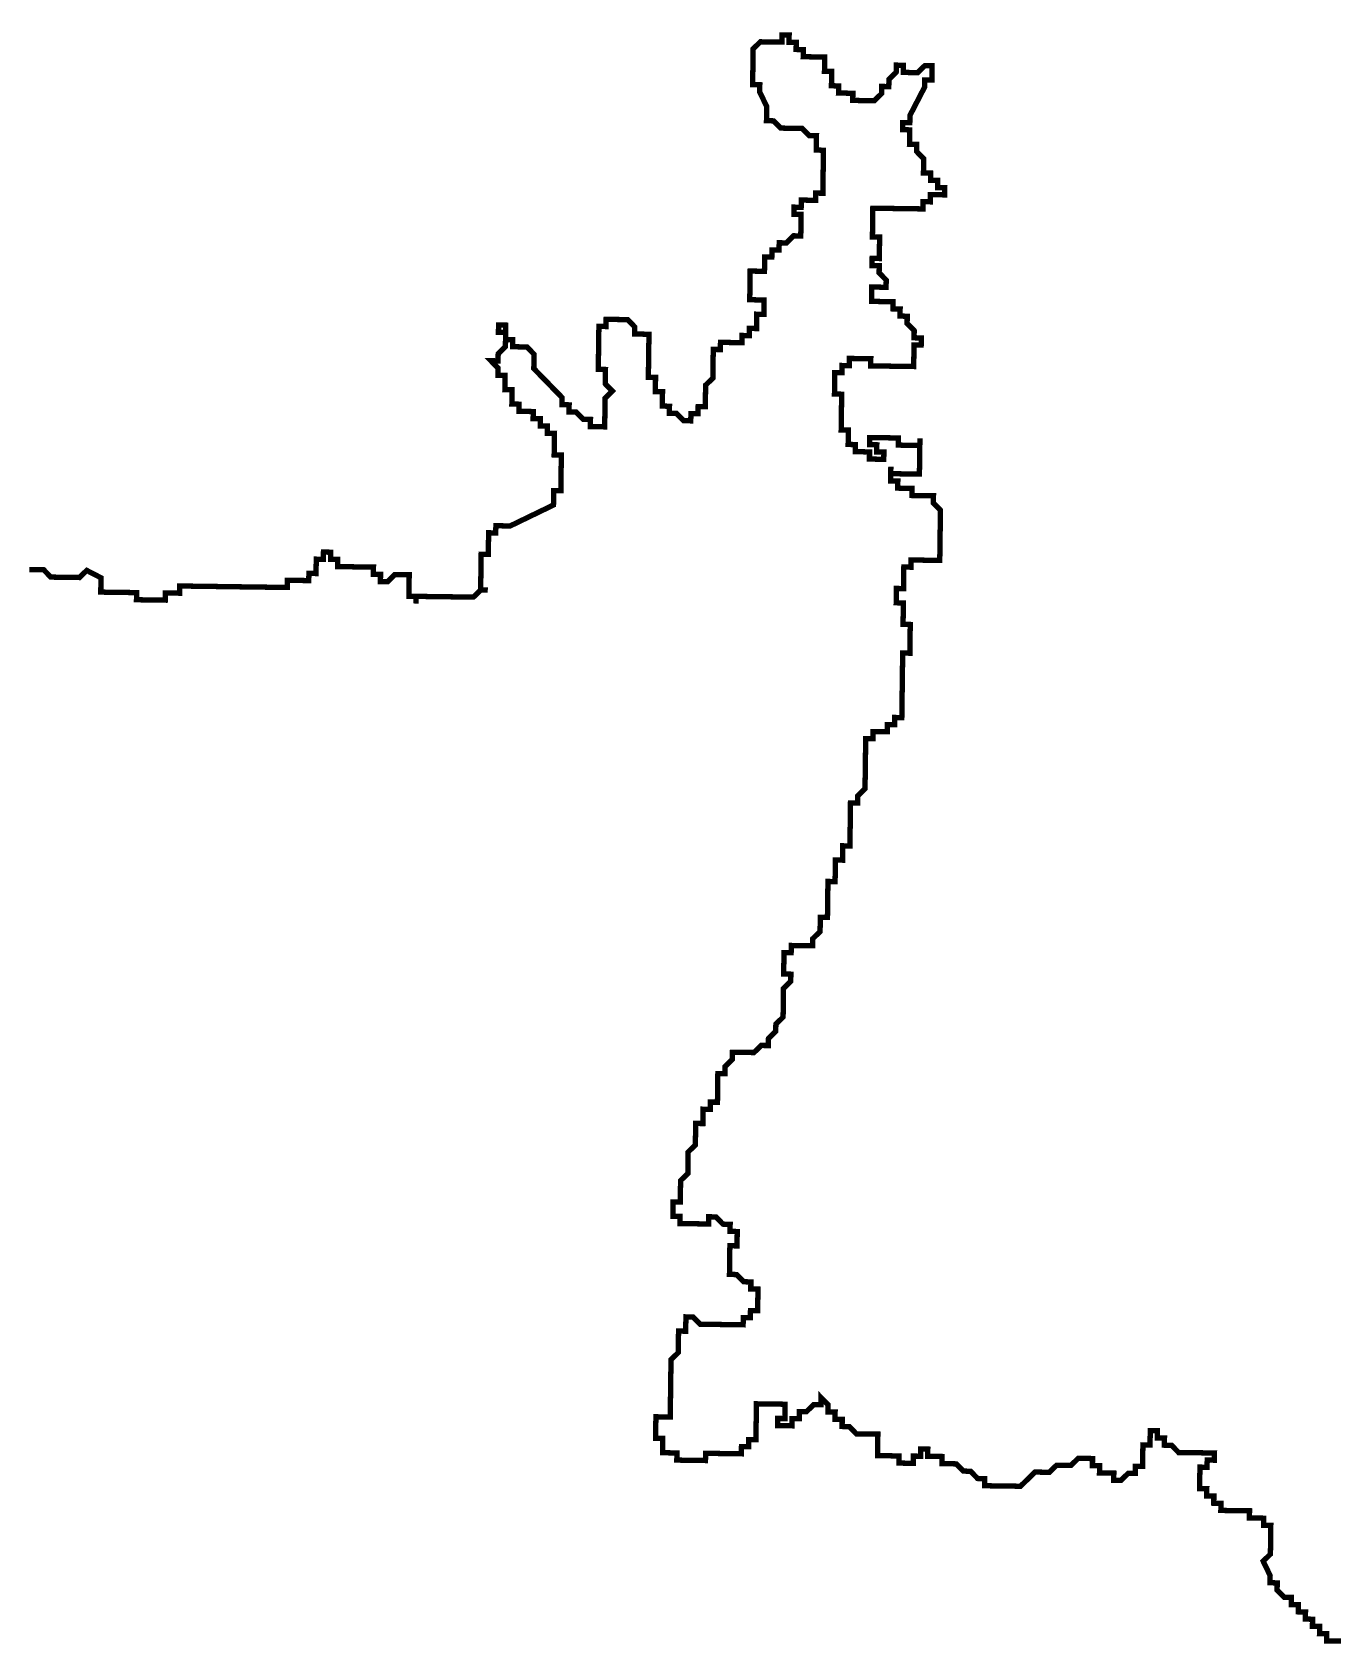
# Model space of a CAD drawing. Header units: metres. Extents: x 257673 to 289848, y 2129691 to 2228029.
# Drawn here: x 265452 to 266177, y 2163719 to 2164616 of the extents above; entities that cross this region are included whole.
import ezdxf

# ---------------------------------------------------------------- set-up
doc = ezdxf.new("R2010")
doc.units = ezdxf.units.M
doc.header["$MEASUREMENT"] = 0
doc.layers.add('HAZARDS LINE', color=1, linetype='Continuous')

msp = doc.modelspace()

# ---------------------------------------------------------------- linework, layer by layer
at = {"layer": 'HAZARDS LINE', "lineweight": 18}
msp.add_lwpolyline([(265450.12, 2164316.7, 2.98, 2.98, 0), (265454.1, 2164316.65, 2.98, 2.98, 0), (265458.09, 2164316.6, 2.98, 2.98, 0), (265462.02, 2164312.55, 2.98, 2.98, 0), (265466.01, 2164312.5, 2.98, 2.98, 0), (265469.99, 2164312.45, 2.98, 2.98, 0), (265473.98, 2164312.39, 2.98, 2.98, 0), (265477.97, 2164312.34, 2.98, 2.98, 0), (265482.01, 2164316.27, 2.98, 2.98, 0), (265489.92, 2164312.18, 2.98, 2.98, 0), (265489.87, 2164308.19, 2.98, 2.98, 0), (265489.82, 2164304.21, 2.98, 2.98, 0), (265493.8, 2164304.15, 2.98, 2.98, 0), (265497.79, 2164304.1, 2.98, 2.98, 0), (265501.78, 2164304.05, 2.98, 2.98, 0), (265505.76, 2164303.99, 2.98, 2.98, 0), (265509.75, 2164303.94, 2.98, 2.98, 0), (265509.69, 2164299.95, 2.98, 2.98, 0), (265513.68, 2164299.9, 2.98, 2.98, 0), (265517.67, 2164299.84, 2.98, 2.98, 0), (265521.65, 2164299.79, 2.98, 2.98, 0), (265525.64, 2164299.74, 2.98, 2.98, 0), (265525.69, 2164303.72, 2.98, 2.98, 0), (265529.68, 2164303.67, 2.98, 2.98, 0), (265533.67, 2164303.62, 2.98, 2.98, 0), (265533.72, 2164307.6, 2.98, 2.98, 0), (265537.7, 2164307.55, 2.98, 2.98, 0), (265541.69, 2164307.5, 2.98, 2.98, 0), (265545.68, 2164307.44, 2.98, 2.98, 0), (265549.66, 2164307.39, 2.98, 2.98, 0), (265553.65, 2164307.34, 2.98, 2.98, 0), (265557.64, 2164307.28, 2.98, 2.98, 0), (265561.62, 2164307.23, 2.98, 2.98, 0), (265565.61, 2164307.17, 2.98, 2.98, 0), (265569.59, 2164307.12, 2.98, 2.98, 0), (265573.58, 2164307.07, 2.98, 2.98, 0), (265577.57, 2164307.01, 2.98, 2.98, 0), (265581.55, 2164306.96, 2.98, 2.98, 0), (265585.54, 2164306.91, 2.98, 2.98, 0), (265589.52, 2164306.85, 2.98, 2.98, 0), (265593.51, 2164306.8, 2.98, 2.98, 0), (265593.56, 2164310.79, 2.98, 2.98, 0), (265597.55, 2164310.73, 2.98, 2.98, 0), (265601.54, 2164310.68, 2.98, 2.98, 0), (265605.52, 2164310.63, 2.98, 2.98, 0), (265605.58, 2164314.61, 2.98, 2.98, 0), (265609.56, 2164314.56, 2.98, 2.98, 0), (265609.62, 2164318.55, 2.98, 2.98, 0), (265609.67, 2164322.53, 2.98, 2.98, 0), (265613.66, 2164322.48, 2.98, 2.98, 0), (265613.71, 2164326.46, 2.98, 2.98, 0), (265617.7, 2164326.41, 2.98, 2.98, 0), (265617.64, 2164322.42, 2.98, 2.98, 0), (265621.63, 2164322.37, 2.98, 2.98, 0), (265621.57, 2164318.38, 2.98, 2.98, 0), (265625.56, 2164318.33, 2.98, 2.98, 0), (265629.55, 2164318.28, 2.98, 2.98, 0), (265633.53, 2164318.22, 2.98, 2.98, 0), (265637.52, 2164318.17, 2.98, 2.98, 0), (265641.51, 2164318.12, 2.98, 2.98, 0), (265641.45, 2164314.13, 2.98, 2.98, 0), (265645.44, 2164314.08, 2.98, 2.98, 0), (265645.38, 2164310.09, 2.98, 2.98, 0), (265649.37, 2164310.04, 2.98, 2.98, 0), (265653.41, 2164313.97, 2.98, 2.98, 0), (265657.4, 2164313.91, 2.98, 2.98, 0), (265661.38, 2164313.86, 2.98, 2.98, 0), (265661.33, 2164309.87, 2.98, 2.98, 0), (265661.28, 2164305.89, 2.98, 2.98, 0), (265661.22, 2164301.9, 2.98, 2.98, 0), (265665.21, 2164301.85, 2.98, 2.98, 0), (265665.15, 2164297.86, 2.98, 2.98, 0), (265665.21, 2164301.85, 2.98, 2.98, 0), (265669.19, 2164301.79, 2.98, 2.98, 0), (265673.18, 2164301.74, 2.98, 2.98, 0), (265677.17, 2164301.69, 2.98, 2.98, 0), (265681.15, 2164301.63, 2.98, 2.98, 0), (265685.14, 2164301.58, 2.98, 2.98, 0), (265689.13, 2164301.53, 2.98, 2.98, 0), (265693.11, 2164301.47, 2.98, 2.98, 0), (265697.1, 2164301.42, 2.98, 2.98, 0), (265701.14, 2164305.35, 2.98, 2.98, 0), (265705.12, 2164305.3, 2.98, 2.98, 0), (265701.14, 2164305.35, 2.98, 2.98, 0), (265701.19, 2164309.34, 2.98, 2.98, 0), (265701.24, 2164313.33, 2.98, 2.98, 0), (265701.3, 2164317.31, 2.98, 2.98, 0), (265701.35, 2164321.3, 2.98, 2.98, 0), (265701.41, 2164325.29, 2.98, 2.98, 0), (265705.39, 2164325.23, 2.98, 2.98, 0), (265705.44, 2164329.22, 2.98, 2.98, 0), (265705.5, 2164333.21, 2.98, 2.98, 0), (265705.55, 2164337.19, 2.98, 2.98, 0), (265709.54, 2164337.14, 2.98, 2.98, 0), (265709.59, 2164341.13, 2.98, 2.98, 0), (265713.58, 2164341.07, 2.98, 2.98, 0), (265717.56, 2164341.02, 2.98, 2.98, 0), (265733.62, 2164348.78, 2.98, 2.98, 0), (265741.64, 2164352.66, 2.98, 2.98, 0), (265741.7, 2164356.64, 2.98, 2.98, 0), (265741.75, 2164360.63, 2.98, 2.98, 0), (265745.74, 2164360.58, 2.98, 2.98, 0), (265745.79, 2164364.56, 2.98, 2.98, 0), (265745.84, 2164368.55, 2.98, 2.98, 0), (265745.9, 2164372.54, 2.98, 2.98, 0), (265745.95, 2164376.52, 2.98, 2.98, 0), (265746, 2164380.51, 2.98, 2.98, 0), (265742.02, 2164380.56, 2.98, 2.98, 0), (265742.07, 2164384.55, 2.98, 2.98, 0), (265742.12, 2164388.54, 2.98, 2.98, 0), (265742.18, 2164392.53, 2.98, 2.98, 0), (265738.19, 2164392.58, 2.98, 2.98, 0), (265738.25, 2164396.57, 2.98, 2.98, 0), (265734.26, 2164396.62, 2.98, 2.98, 0), (265734.31, 2164400.61, 2.98, 2.98, 0), (265730.33, 2164400.66, 2.98, 2.98, 0), (265730.38, 2164404.65, 2.98, 2.98, 0), (265726.39, 2164404.7, 2.98, 2.98, 0), (265722.41, 2164404.75, 2.98, 2.98, 0), (265722.46, 2164408.74, 2.98, 2.98, 0), (265718.48, 2164408.79, 2.98, 2.98, 0), (265718.53, 2164412.78, 2.98, 2.98, 0), (265718.58, 2164416.77, 2.98, 2.98, 0), (265714.6, 2164416.82, 2.98, 2.98, 0), (265714.65, 2164420.81, 2.98, 2.98, 0), (265714.7, 2164424.79, 2.98, 2.98, 0), (265710.72, 2164424.85, 2.98, 2.98, 0), (265710.77, 2164428.84, 2.98, 2.98, 0), (265706.84, 2164432.88, 2.98, 2.98, 0), (265710.82, 2164432.82, 2.98, 2.98, 0), (265710.88, 2164436.81, 2.98, 2.98, 0), (265714.92, 2164440.74, 2.98, 2.98, 0), (265714.97, 2164444.73, 2.98, 2.98, 0), (265715.03, 2164448.72, 2.98, 2.98, 0), (265711.04, 2164448.77, 2.98, 2.98, 0), (265711.09, 2164452.76, 2.98, 2.98, 0), (265715.08, 2164452.7, 2.98, 2.98, 0), (265715.03, 2164448.72, 2.98, 2.98, 0), (265714.97, 2164444.73, 2.98, 2.98, 0), (265718.96, 2164444.67, 2.98, 2.98, 0), (265718.9, 2164440.69, 2.98, 2.98, 0), (265722.89, 2164440.63, 2.98, 2.98, 0), (265726.88, 2164440.58, 2.98, 2.98, 0), (265730.81, 2164436.54, 2.98, 2.98, 0), (265730.76, 2164432.55, 2.98, 2.98, 0), (265730.7, 2164428.57, 2.98, 2.98, 0), (265734.63, 2164424.53, 2.98, 2.98, 0), (265738.57, 2164420.49, 2.98, 2.98, 0), (265742.5, 2164416.45, 2.98, 2.98, 0), (265746.43, 2164412.41, 2.98, 2.98, 0), (265746.38, 2164408.42, 2.98, 2.98, 0), (265750.36, 2164408.37, 2.98, 2.98, 0), (265750.31, 2164404.38, 2.98, 2.98, 0), (265754.3, 2164404.32, 2.98, 2.98, 0), (265758.23, 2164400.28, 2.98, 2.98, 0), (265762.22, 2164400.23, 2.98, 2.98, 0), (265762.16, 2164396.24, 2.98, 2.98, 0), (265766.15, 2164396.19, 2.98, 2.98, 0), (265770.13, 2164396.14, 2.98, 2.98, 0), (265770.19, 2164400.12, 2.98, 2.98, 0), (265770.24, 2164404.11, 2.98, 2.98, 0), (265770.3, 2164408.1, 2.98, 2.98, 0), (265770.35, 2164412.08, 2.98, 2.98, 0), (265774.39, 2164416.02, 2.98, 2.98, 0), (265770.46, 2164420.06, 2.98, 2.98, 0), (265770.51, 2164424.04, 2.98, 2.98, 0), (265770.56, 2164428.03, 2.98, 2.98, 0), (265766.58, 2164428.08, 2.98, 2.98, 0), (265766.63, 2164432.07, 2.98, 2.98, 0), (265766.68, 2164436.06, 2.98, 2.98, 0), (265766.74, 2164440.04, 2.98, 2.98, 0), (265766.79, 2164444.03, 2.98, 2.98, 0), (265766.85, 2164448.02, 2.98, 2.98, 0), (265766.9, 2164452.01, 2.98, 2.98, 0), (265770.89, 2164451.95, 2.98, 2.98, 0), (265770.94, 2164455.94, 2.98, 2.98, 0), (265774.93, 2164455.88, 2.98, 2.98, 0), (265778.91, 2164455.83, 2.98, 2.98, 0), (265782.9, 2164455.78, 2.98, 2.98, 0), (265786.83, 2164451.74, 2.98, 2.98, 0), (265786.78, 2164447.75, 2.98, 2.98, 0), (265790.76, 2164447.7, 2.98, 2.98, 0), (265794.75, 2164447.64, 2.98, 2.98, 0), (265794.7, 2164443.66, 2.98, 2.98, 0), (265794.64, 2164439.67, 2.98, 2.98, 0), (265794.59, 2164435.68, 2.98, 2.98, 0), (265794.53, 2164431.7, 2.98, 2.98, 0), (265794.48, 2164427.71, 2.98, 2.98, 0), (265794.43, 2164423.72, 2.98, 2.98, 0), (265798.41, 2164423.67, 2.98, 2.98, 0), (265798.36, 2164419.68, 2.98, 2.98, 0), (265798.31, 2164415.7, 2.98, 2.98, 0), (265802.29, 2164415.64, 2.98, 2.98, 0), (265802.24, 2164411.66, 2.98, 2.98, 0), (265802.18, 2164407.67, 2.98, 2.98, 0), (265806.17, 2164407.61, 2.98, 2.98, 0), (265806.12, 2164403.63, 2.98, 2.98, 0), (265810.1, 2164403.57, 2.98, 2.98, 0), (265814.04, 2164399.53, 2.98, 2.98, 0), (265818.02, 2164399.48, 2.98, 2.98, 0), (265818.08, 2164403.47, 2.98, 2.98, 0), (265822.06, 2164403.41, 2.98, 2.98, 0), (265822.12, 2164407.4, 2.98, 2.98, 0), (265826.1, 2164407.35, 2.98, 2.98, 0), (265826.16, 2164411.33, 2.98, 2.98, 0), (265826.21, 2164415.32, 2.98, 2.98, 0), (265826.26, 2164419.31, 2.98, 2.98, 0), (265830.3, 2164423.24, 2.98, 2.98, 0), (265830.36, 2164427.23, 2.98, 2.98, 0), (265830.41, 2164431.21, 2.98, 2.98, 0), (265830.46, 2164435.2, 2.98, 2.98, 0), (265830.52, 2164439.19, 2.98, 2.98, 0), (265834.5, 2164439.13, 2.98, 2.98, 0), (265834.56, 2164443.12, 2.98, 2.98, 0), (265838.54, 2164443.07, 2.98, 2.98, 0), (265842.53, 2164443.01, 2.98, 2.98, 0), (265846.51, 2164442.96, 2.98, 2.98, 0), (265846.57, 2164446.95, 2.98, 2.98, 0), (265850.55, 2164446.89, 2.98, 2.98, 0), (265850.61, 2164450.88, 2.98, 2.98, 0), (265854.59, 2164450.83, 2.98, 2.98, 0), (265854.65, 2164454.81, 2.98, 2.98, 0), (265854.7, 2164458.8, 2.98, 2.98, 0), (265858.69, 2164458.75, 2.98, 2.98, 0), (265858.74, 2164462.73, 2.98, 2.98, 0), (265858.8, 2164466.72, 2.98, 2.98, 0), (265854.81, 2164466.77, 2.98, 2.98, 0), (265850.82, 2164466.83, 2.98, 2.98, 0), (265850.88, 2164470.81, 2.98, 2.98, 0), (265850.93, 2164474.8, 2.98, 2.98, 0), (265850.98, 2164478.79, 2.98, 2.98, 0), (265851.04, 2164482.77, 2.98, 2.98, 0), (265855.02, 2164482.72, 2.98, 2.98, 0), (265859.01, 2164482.67, 2.98, 2.98, 0), (265859.06, 2164486.65, 2.98, 2.98, 0), (265859.12, 2164490.64, 2.98, 2.98, 0), (265863.1, 2164490.59, 2.98, 2.98, 0), (265863.16, 2164494.57, 2.98, 2.98, 0), (265867.14, 2164494.52, 2.98, 2.98, 0), (265867.2, 2164498.51, 2.98, 2.98, 0), (265871.18, 2164498.45, 2.98, 2.98, 0), (265875.22, 2164502.39, 2.98, 2.98, 0), (265879.21, 2164502.33, 2.98, 2.98, 0), (265879.26, 2164506.32, 2.98, 2.98, 0), (265879.32, 2164510.31, 2.98, 2.98, 0), (265879.37, 2164514.29, 2.98, 2.98, 0), (265875.38, 2164514.35, 2.98, 2.98, 0), (265875.44, 2164518.33, 2.98, 2.98, 0), (265879.42, 2164518.28, 2.98, 2.98, 0), (265879.48, 2164522.27, 2.98, 2.98, 0), (265883.46, 2164522.21, 2.98, 2.98, 0), (265887.45, 2164522.16, 2.98, 2.98, 0), (265887.5, 2164526.15, 2.98, 2.98, 0), (265891.49, 2164526.09, 2.98, 2.98, 0), (265891.54, 2164530.08, 2.98, 2.98, 0), (265891.6, 2164534.07, 2.98, 2.98, 0), (265891.65, 2164538.05, 2.98, 2.98, 0), (265891.7, 2164542.04, 2.98, 2.98, 0), (265891.76, 2164546.03, 2.98, 2.98, 0), (265891.81, 2164550.01, 2.98, 2.98, 0), (265887.82, 2164550.07, 2.98, 2.98, 0), (265887.88, 2164554.05, 2.98, 2.98, 0), (265887.93, 2164558.04, 2.98, 2.98, 0), (265883.95, 2164558.09, 2.98, 2.98, 0), (265880.01, 2164562.13, 2.98, 2.98, 0), (265876.03, 2164562.19, 2.98, 2.98, 0), (265872.04, 2164562.24, 2.98, 2.98, 0), (265868.05, 2164562.3, 2.98, 2.98, 0), (265864.12, 2164566.34, 2.98, 2.98, 0), (265860.14, 2164566.39, 2.98, 2.98, 0), (265860.19, 2164570.38, 2.98, 2.98, 0), (265860.24, 2164574.36, 2.98, 2.98, 0), (265856.36, 2164582.39, 2.98, 2.98, 0), (265856.42, 2164586.38, 2.98, 2.98, 0), (265852.43, 2164586.43, 2.98, 2.98, 0), (265852.48, 2164590.42, 2.98, 2.98, 0), (265852.54, 2164594.4, 2.98, 2.98, 0), (265852.59, 2164598.39, 2.98, 2.98, 0), (265852.65, 2164602.38, 2.98, 2.98, 0), (265852.7, 2164606.36, 2.98, 2.98, 0), (265856.74, 2164610.3, 2.98, 2.98, 0), (265860.73, 2164610.24, 2.98, 2.98, 0), (265868.7, 2164610.14, 2.98, 2.98, 0), (265868.75, 2164614.12, 2.98, 2.98, 0), (265872.74, 2164614.07, 2.98, 2.98, 0), (265872.68, 2164610.08, 2.98, 2.98, 0), (265876.67, 2164610.03, 2.98, 2.98, 0), (265876.62, 2164606.04, 2.98, 2.98, 0), (265880.6, 2164605.99, 2.98, 2.98, 0), (265880.55, 2164602, 2.98, 2.98, 0), (265884.53, 2164601.95, 2.98, 2.98, 0), (265888.52, 2164601.9, 2.98, 2.98, 0), (265892.51, 2164601.84, 2.98, 2.98, 0), (265892.45, 2164597.85, 2.98, 2.98, 0), (265892.4, 2164593.87, 2.98, 2.98, 0), (265896.39, 2164593.81, 2.98, 2.98, 0), (265896.33, 2164589.83, 2.98, 2.98, 0), (265896.28, 2164585.84, 2.98, 2.98, 0), (265900.27, 2164585.79, 2.98, 2.98, 0), (265900.21, 2164581.8, 2.98, 2.98, 0), (265904.2, 2164581.75, 2.98, 2.98, 0), (265908.18, 2164581.69, 2.98, 2.98, 0), (265908.13, 2164577.71, 2.98, 2.98, 0), (265912.12, 2164577.65, 2.98, 2.98, 0), (265916.1, 2164577.6, 2.98, 2.98, 0), (265920.09, 2164577.55, 2.98, 2.98, 0), (265924.13, 2164581.48, 2.98, 2.98, 0), (265924.18, 2164585.47, 2.98, 2.98, 0), (265928.17, 2164585.41, 2.98, 2.98, 0), (265928.22, 2164589.4, 2.98, 2.98, 0), (265932.26, 2164593.33, 2.98, 2.98, 0), (265932.32, 2164597.32, 2.98, 2.98, 0), (265936.3, 2164597.27, 2.98, 2.98, 0), (265936.25, 2164593.28, 2.98, 2.98, 0), (265940.23, 2164593.22, 2.98, 2.98, 0), (265944.22, 2164593.17, 2.98, 2.98, 0), (265948.26, 2164597.1, 2.98, 2.98, 0), (265952.25, 2164597.05, 2.98, 2.98, 0), (265952.19, 2164593.06, 2.98, 2.98, 0), (265952.14, 2164589.08, 2.98, 2.98, 0), (265948.15, 2164589.13, 2.98, 2.98, 0), (265948.1, 2164585.14, 2.98, 2.98, 0), (265944.01, 2164577.22, 2.98, 2.98, 0), (265939.91, 2164569.3, 2.98, 2.98, 0), (265939.86, 2164565.32, 2.98, 2.98, 0), (265935.87, 2164565.37, 2.98, 2.98, 0), (265935.82, 2164561.38, 2.98, 2.98, 0), (265939.8, 2164561.33, 2.98, 2.98, 0), (265939.75, 2164557.34, 2.98, 2.98, 0), (265939.7, 2164553.36, 2.98, 2.98, 0), (265943.68, 2164553.3, 2.98, 2.98, 0), (265943.63, 2164549.32, 2.98, 2.98, 0), (265947.56, 2164545.28, 2.98, 2.98, 0), (265947.51, 2164541.29, 2.98, 2.98, 0), (265947.46, 2164537.3, 2.98, 2.98, 0), (265951.44, 2164537.25, 2.98, 2.98, 0), (265951.39, 2164533.26, 2.98, 2.98, 0), (265955.37, 2164533.21, 2.98, 2.98, 0), (265955.32, 2164529.22, 2.98, 2.98, 0), (265959.31, 2164529.17, 2.98, 2.98, 0), (265959.25, 2164525.18, 2.98, 2.98, 0), (265955.27, 2164525.23, 2.98, 2.98, 0), (265951.28, 2164525.29, 2.98, 2.98, 0), (265951.23, 2164521.3, 2.98, 2.98, 0), (265947.24, 2164521.36, 2.98, 2.98, 0), (265947.19, 2164517.37, 2.98, 2.98, 0), (265943.2, 2164517.42, 2.98, 2.98, 0), (265939.22, 2164517.48, 2.98, 2.98, 0), (265935.23, 2164517.53, 2.98, 2.98, 0), (265931.24, 2164517.58, 2.98, 2.98, 0), (265927.26, 2164517.64, 2.98, 2.98, 0), (265923.27, 2164517.69, 2.98, 2.98, 0), (265919.28, 2164517.74, 2.98, 2.98, 0), (265919.23, 2164513.76, 2.98, 2.98, 0), (265919.18, 2164509.77, 2.98, 2.98, 0), (265919.12, 2164505.78, 2.98, 2.98, 0), (265919.07, 2164501.8, 2.98, 2.98, 0), (265923.06, 2164501.74, 2.98, 2.98, 0), (265923, 2164497.76, 2.98, 2.98, 0), (265922.95, 2164493.77, 2.98, 2.98, 0), (265922.9, 2164489.78, 2.98, 2.98, 0), (265918.91, 2164489.84, 2.98, 2.98, 0), (265918.86, 2164485.85, 2.98, 2.98, 0), (265922.84, 2164485.8, 2.98, 2.98, 0), (265922.79, 2164481.81, 2.98, 2.98, 0), (265926.72, 2164477.77, 2.98, 2.98, 0), (265926.67, 2164473.78, 2.98, 2.98, 0), (265922.68, 2164473.84, 2.98, 2.98, 0), (265918.69, 2164473.89, 2.98, 2.98, 0), (265918.64, 2164469.9, 2.98, 2.98, 0), (265918.59, 2164465.92, 2.98, 2.98, 0), (265922.57, 2164465.86, 2.98, 2.98, 0), (265926.56, 2164465.81, 2.98, 2.98, 0), (265930.55, 2164465.75, 2.98, 2.98, 0), (265930.49, 2164461.77, 2.98, 2.98, 0), (265934.48, 2164461.71, 2.98, 2.98, 0), (265934.42, 2164457.73, 2.98, 2.98, 0), (265938.41, 2164457.67, 2.98, 2.98, 0), (265938.36, 2164453.69, 2.98, 2.98, 0), (265942.29, 2164449.65, 2.98, 2.98, 0), (265942.24, 2164445.66, 2.98, 2.98, 0), (265946.22, 2164445.61, 2.98, 2.98, 0), (265946.17, 2164441.62, 2.98, 2.98, 0), (265942.18, 2164441.67, 2.98, 2.98, 0), (265942.13, 2164437.69, 2.98, 2.98, 0), (265942.08, 2164433.7, 2.98, 2.98, 0), (265942.02, 2164429.71, 2.98, 2.98, 0), (265938.04, 2164429.77, 2.98, 2.98, 0), (265934.05, 2164429.82, 2.98, 2.98, 0), (265930.06, 2164429.87, 2.98, 2.98, 0), (265926.08, 2164429.93, 2.98, 2.98, 0), (265922.09, 2164429.98, 2.98, 2.98, 0), (265918.1, 2164430.03, 2.98, 2.98, 0), (265918.16, 2164434.02, 2.98, 2.98, 0), (265914.17, 2164434.07, 2.98, 2.98, 0), (265910.19, 2164434.13, 2.98, 2.98, 0), (265906.2, 2164434.18, 2.98, 2.98, 0), (265906.15, 2164430.2, 2.98, 2.98, 0), (265902.16, 2164430.25, 2.98, 2.98, 0), (265902.11, 2164426.26, 2.98, 2.98, 0), (265898.12, 2164426.32, 2.98, 2.98, 0), (265898.07, 2164422.33, 2.98, 2.98, 0), (265898.01, 2164418.34, 2.98, 2.98, 0), (265897.96, 2164414.36, 2.98, 2.98, 0), (265901.95, 2164414.3, 2.98, 2.98, 0), (265901.89, 2164410.31, 2.98, 2.98, 0), (265901.84, 2164406.33, 2.98, 2.98, 0), (265901.79, 2164402.34, 2.98, 2.98, 0), (265901.73, 2164398.35, 2.98, 2.98, 0), (265901.68, 2164394.37, 2.98, 2.98, 0), (265905.66, 2164394.31, 2.98, 2.98, 0), (265905.61, 2164390.33, 2.98, 2.98, 0), (265905.56, 2164386.34, 2.98, 2.98, 0), (265909.54, 2164386.29, 2.98, 2.98, 0), (265909.49, 2164382.3, 2.98, 2.98, 0), (265913.48, 2164382.25, 2.98, 2.98, 0), (265917.46, 2164382.19, 2.98, 2.98, 0), (265917.41, 2164378.21, 2.98, 2.98, 0), (265921.39, 2164378.15, 2.98, 2.98, 0), (265925.38, 2164378.1, 2.98, 2.98, 0), (265925.43, 2164382.09, 2.98, 2.98, 0), (265921.45, 2164382.14, 2.98, 2.98, 0), (265921.5, 2164386.13, 2.98, 2.98, 0), (265917.52, 2164386.18, 2.98, 2.98, 0), (265917.57, 2164390.17, 2.98, 2.98, 0), (265921.55, 2164390.11, 2.98, 2.98, 0), (265925.54, 2164390.06, 2.98, 2.98, 0), (265929.53, 2164390.01, 2.98, 2.98, 0), (265933.51, 2164389.95, 2.98, 2.98, 0), (265933.46, 2164385.97, 2.98, 2.98, 0), (265937.45, 2164385.91, 2.98, 2.98, 0), (265941.43, 2164385.86, 2.98, 2.98, 0), (265945.42, 2164385.8, 2.98, 2.98, 0), (265945.47, 2164389.79, 2.98, 2.98, 0), (265945.42, 2164385.8, 2.98, 2.98, 0), (265945.36, 2164381.82, 2.98, 2.98, 0), (265945.31, 2164377.83, 2.98, 2.98, 0), (265945.26, 2164373.84, 2.98, 2.98, 0), (265945.2, 2164369.86, 2.98, 2.98, 0), (265941.22, 2164369.91, 2.98, 2.98, 0), (265937.23, 2164369.96, 2.98, 2.98, 0), (265933.25, 2164370.02, 2.98, 2.98, 0), (265929.26, 2164370.07, 2.98, 2.98, 0), (265929.31, 2164374.06, 2.98, 2.98, 0), (265929.26, 2164370.07, 2.98, 2.98, 0), (265929.21, 2164366.09, 2.98, 2.98, 0), (265933.19, 2164366.03, 2.98, 2.98, 0), (265933.14, 2164362.04, 2.98, 2.98, 0), (265937.12, 2164361.99, 2.98, 2.98, 0), (265941.11, 2164361.94, 2.98, 2.98, 0), (265941.06, 2164357.95, 2.98, 2.98, 0), (265945.04, 2164357.9, 2.98, 2.98, 0), (265949.03, 2164357.84, 2.98, 2.98, 0), (265953.02, 2164357.79, 2.98, 2.98, 0), (265952.96, 2164353.8, 2.98, 2.98, 0), (265956.89, 2164349.76, 2.98, 2.98, 0), (265956.84, 2164345.78, 2.98, 2.98, 0), (265956.79, 2164341.79, 2.98, 2.98, 0), (265956.73, 2164337.8, 2.98, 2.98, 0), (265956.68, 2164333.82, 2.98, 2.98, 0), (265956.63, 2164329.83, 2.98, 2.98, 0), (265956.57, 2164325.84, 2.98, 2.98, 0), (265956.52, 2164321.86, 2.98, 2.98, 0), (265952.53, 2164321.91, 2.98, 2.98, 0), (265948.55, 2164321.96, 2.98, 2.98, 0), (265944.56, 2164322.02, 2.98, 2.98, 0), (265940.57, 2164322.07, 2.98, 2.98, 0), (265940.52, 2164318.08, 2.98, 2.98, 0), (265936.53, 2164318.14, 2.98, 2.98, 0), (265936.48, 2164314.15, 2.98, 2.98, 0), (265936.43, 2164310.16, 2.98, 2.98, 0), (265936.37, 2164306.18, 2.98, 2.98, 0), (265932.39, 2164306.23, 2.98, 2.98, 0), (265932.33, 2164302.24, 2.98, 2.98, 0), (265932.28, 2164298.26, 2.98, 2.98, 0), (265936.27, 2164298.2, 2.98, 2.98, 0), (265936.21, 2164294.22, 2.98, 2.98, 0), (265936.16, 2164290.23, 2.98, 2.98, 0), (265936.11, 2164286.24, 2.98, 2.98, 0), (265940.09, 2164286.19, 2.98, 2.98, 0), (265940.04, 2164282.2, 2.98, 2.98, 0), (265939.98, 2164278.21, 2.98, 2.98, 0), (265939.93, 2164274.23, 2.98, 2.98, 0), (265939.88, 2164270.24, 2.98, 2.98, 0), (265935.89, 2164270.3, 2.98, 2.98, 0), (265935.84, 2164266.31, 2.98, 2.98, 0), (265935.78, 2164262.32, 2.98, 2.98, 0), (265935.73, 2164258.33, 2.98, 2.98, 0), (265935.68, 2164254.35, 2.98, 2.98, 0), (265935.62, 2164250.36, 2.98, 2.98, 0), (265935.57, 2164246.37, 2.98, 2.98, 0), (265935.52, 2164242.39, 2.98, 2.98, 0), (265935.46, 2164238.4, 2.98, 2.98, 0), (265935.41, 2164234.41, 2.98, 2.98, 0), (265931.42, 2164234.47, 2.98, 2.98, 0), (265931.37, 2164230.48, 2.98, 2.98, 0), (265927.38, 2164230.53, 2.98, 2.98, 0), (265927.33, 2164226.55, 2.98, 2.98, 0), (265923.34, 2164226.6, 2.98, 2.98, 0), (265919.36, 2164226.65, 2.98, 2.98, 0), (265919.3, 2164222.67, 2.98, 2.98, 0), (265915.32, 2164222.72, 2.98, 2.98, 0), (265915.26, 2164218.73, 2.98, 2.98, 0), (265915.21, 2164214.75, 2.98, 2.98, 0), (265915.16, 2164210.76, 2.98, 2.98, 0), (265915.1, 2164206.77, 2.98, 2.98, 0), (265915.05, 2164202.79, 2.98, 2.98, 0), (265915, 2164198.8, 2.98, 2.98, 0), (265914.94, 2164194.81, 2.98, 2.98, 0), (265910.9, 2164190.88, 2.98, 2.98, 0), (265910.85, 2164186.89, 2.98, 2.98, 0), (265906.86, 2164186.95, 2.98, 2.98, 0), (265906.81, 2164182.96, 2.98, 2.98, 0), (265906.76, 2164178.97, 2.98, 2.98, 0), (265906.7, 2164174.99, 2.98, 2.98, 0), (265906.65, 2164171, 2.98, 2.98, 0), (265906.59, 2164167.01, 2.98, 2.98, 0), (265906.54, 2164163.03, 2.98, 2.98, 0), (265902.55, 2164163.08, 2.98, 2.98, 0), (265902.5, 2164159.09, 2.98, 2.98, 0), (265902.45, 2164155.11, 2.98, 2.98, 0), (265898.46, 2164155.16, 2.98, 2.98, 0), (265898.41, 2164151.17, 2.98, 2.98, 0), (265898.35, 2164147.19, 2.98, 2.98, 0), (265898.3, 2164143.2, 2.98, 2.98, 0), (265894.31, 2164143.25, 2.98, 2.98, 0), (265894.26, 2164139.27, 2.98, 2.98, 0), (265894.21, 2164135.28, 2.98, 2.98, 0), (265894.15, 2164131.29, 2.98, 2.98, 0), (265894.1, 2164127.31, 2.98, 2.98, 0), (265894.05, 2164123.32, 2.98, 2.98, 0), (265890.06, 2164123.37, 2.98, 2.98, 0), (265890.01, 2164119.39, 2.98, 2.98, 0), (265889.95, 2164115.4, 2.98, 2.98, 0), (265885.91, 2164111.47, 2.98, 2.98, 0), (265885.86, 2164107.48, 2.98, 2.98, 0), (265881.87, 2164107.53, 2.98, 2.98, 0), (265877.89, 2164107.59, 2.98, 2.98, 0), (265873.9, 2164107.64, 2.98, 2.98, 0), (265873.85, 2164103.65, 2.98, 2.98, 0), (265869.86, 2164103.71, 2.98, 2.98, 0), (265869.81, 2164099.72, 2.98, 2.98, 0), (265869.75, 2164095.73, 2.98, 2.98, 0), (265869.7, 2164091.75, 2.98, 2.98, 0), (265873.69, 2164091.69, 2.98, 2.98, 0), (265873.63, 2164087.71, 2.98, 2.98, 0), (265869.59, 2164083.77, 2.98, 2.98, 0), (265869.54, 2164079.79, 2.98, 2.98, 0), (265869.49, 2164075.8, 2.98, 2.98, 0), (265869.43, 2164071.81, 2.98, 2.98, 0), (265869.38, 2164067.83, 2.98, 2.98, 0), (265865.34, 2164063.89, 2.98, 2.98, 0), (265865.29, 2164059.91, 2.98, 2.98, 0), (265861.25, 2164055.97, 2.98, 2.98, 0), (265861.19, 2164051.99, 2.98, 2.98, 0), (265857.21, 2164052.04, 2.98, 2.98, 0), (265853.17, 2164048.11, 2.98, 2.98, 0), (265849.18, 2164048.16, 2.98, 2.98, 0), (265845.19, 2164048.21, 2.98, 2.98, 0), (265841.21, 2164048.27, 2.98, 2.98, 0), (265841.15, 2164044.28, 2.98, 2.98, 0), (265837.11, 2164040.35, 2.98, 2.98, 0), (265837.06, 2164036.36, 2.98, 2.98, 0), (265833.07, 2164036.41, 2.98, 2.98, 0), (265833.02, 2164032.43, 2.98, 2.98, 0), (265832.97, 2164028.44, 2.98, 2.98, 0), (265832.91, 2164024.45, 2.98, 2.98, 0), (265832.86, 2164020.47, 2.98, 2.98, 0), (265828.87, 2164020.52, 2.98, 2.98, 0), (265828.82, 2164016.53, 2.98, 2.98, 0), (265824.83, 2164016.59, 2.98, 2.98, 0), (265824.78, 2164012.6, 2.98, 2.98, 0), (265824.73, 2164008.61, 2.98, 2.98, 0), (265820.74, 2164008.67, 2.98, 2.98, 0), (265820.69, 2164004.68, 2.98, 2.98, 0), (265820.63, 2164000.69, 2.98, 2.98, 0), (265820.58, 2163996.71, 2.98, 2.98, 0), (265816.54, 2163992.77, 2.98, 2.98, 0), (265816.49, 2163988.79, 2.98, 2.98, 0), (265816.43, 2163984.8, 2.98, 2.98, 0), (265816.38, 2163980.81, 2.98, 2.98, 0), (265812.34, 2163976.88, 2.98, 2.98, 0), (265812.29, 2163972.89, 2.98, 2.98, 0), (265812.23, 2163968.91, 2.98, 2.98, 0), (265812.18, 2163964.92, 2.98, 2.98, 0), (265808.19, 2163964.97, 2.98, 2.98, 0), (265808.14, 2163960.99, 2.98, 2.98, 0), (265808.09, 2163957, 2.98, 2.98, 0), (265812.07, 2163956.95, 2.98, 2.98, 0), (265812.02, 2163952.96, 2.98, 2.98, 0), (265816, 2163952.91, 2.98, 2.98, 0), (265819.99, 2163952.85, 2.98, 2.98, 0), (265823.98, 2163952.8, 2.98, 2.98, 0), (265827.96, 2163952.75, 2.98, 2.98, 0), (265828.02, 2163956.73, 2.98, 2.98, 0), (265832, 2163956.68, 2.98, 2.98, 0), (265835.93, 2163952.64, 2.98, 2.98, 0), (265839.92, 2163952.59, 2.98, 2.98, 0), (265839.87, 2163948.6, 2.98, 2.98, 0), (265843.85, 2163948.54, 2.98, 2.98, 0), (265843.8, 2163944.56, 2.98, 2.98, 0), (265843.75, 2163940.57, 2.98, 2.98, 0), (265839.76, 2163940.62, 2.98, 2.98, 0), (265839.71, 2163936.64, 2.98, 2.98, 0), (265839.65, 2163932.65, 2.98, 2.98, 0), (265839.6, 2163928.66, 2.98, 2.98, 0), (265839.55, 2163924.68, 2.98, 2.98, 0), (265843.53, 2163924.62, 2.98, 2.98, 0), (265847.46, 2163920.58, 2.98, 2.98, 0), (265851.45, 2163920.53, 2.98, 2.98, 0), (265851.4, 2163916.54, 2.98, 2.98, 0), (265855.38, 2163916.49, 2.98, 2.98, 0), (265855.33, 2163912.5, 2.98, 2.98, 0), (265855.28, 2163908.52, 2.98, 2.98, 0), (265855.22, 2163904.53, 2.98, 2.98, 0), (265851.24, 2163904.58, 2.98, 2.98, 0), (265851.18, 2163900.6, 2.98, 2.98, 0), (265847.2, 2163900.65, 2.98, 2.98, 0), (265847.14, 2163896.66, 2.98, 2.98, 0), (265843.16, 2163896.72, 2.98, 2.98, 0), (265839.17, 2163896.77, 2.98, 2.98, 0), (265835.18, 2163896.82, 2.98, 2.98, 0), (265831.2, 2163896.88, 2.98, 2.98, 0), (265827.21, 2163896.93, 2.98, 2.98, 0), (265823.23, 2163896.98, 2.98, 2.98, 0), (265819.29, 2163901.02, 2.98, 2.98, 0), (265815.31, 2163901.08, 2.98, 2.98, 0), (265815.25, 2163897.09, 2.98, 2.98, 0), (265815.2, 2163893.1, 2.98, 2.98, 0), (265811.21, 2163893.16, 2.98, 2.98, 0), (265811.16, 2163889.17, 2.98, 2.98, 0), (265811.11, 2163885.18, 2.98, 2.98, 0), (265811.05, 2163881.2, 2.98, 2.98, 0), (265807.01, 2163877.26, 2.98, 2.98, 0), (265806.96, 2163873.28, 2.98, 2.98, 0), (265806.91, 2163869.29, 2.98, 2.98, 0), (265806.85, 2163865.3, 2.98, 2.98, 0), (265806.8, 2163861.32, 2.98, 2.98, 0), (265806.75, 2163857.33, 2.98, 2.98, 0), (265806.69, 2163853.34, 2.98, 2.98, 0), (265806.64, 2163849.36, 2.98, 2.98, 0), (265806.58, 2163845.37, 2.98, 2.98, 0), (265802.6, 2163845.42, 2.98, 2.98, 0), (265798.61, 2163845.48, 2.98, 2.98, 0), (265798.56, 2163841.49, 2.98, 2.98, 0), (265798.5, 2163837.5, 2.98, 2.98, 0), (265798.45, 2163833.52, 2.98, 2.98, 0), (265802.44, 2163833.46, 2.98, 2.98, 0), (265802.38, 2163829.48, 2.98, 2.98, 0), (265802.33, 2163825.49, 2.98, 2.98, 0), (265806.32, 2163825.44, 2.98, 2.98, 0), (265810.3, 2163825.38, 2.98, 2.98, 0), (265810.25, 2163821.4, 2.98, 2.98, 0), (265814.23, 2163821.34, 2.98, 2.98, 0), (265818.22, 2163821.29, 2.98, 2.98, 0), (265822.21, 2163821.24, 2.98, 2.98, 0), (265826.19, 2163821.18, 2.98, 2.98, 0), (265826.25, 2163825.17, 2.98, 2.98, 0), (265830.23, 2163825.12, 2.98, 2.98, 0), (265838.21, 2163825.01, 2.98, 2.98, 0), (265842.19, 2163824.95, 2.98, 2.98, 0), (265846.18, 2163824.9, 2.98, 2.98, 0), (265846.23, 2163828.89, 2.98, 2.98, 0), (265850.22, 2163828.83, 2.98, 2.98, 0), (265850.27, 2163832.82, 2.98, 2.98, 0), (265854.26, 2163832.77, 2.98, 2.98, 0), (265854.31, 2163836.75, 2.98, 2.98, 0), (265854.36, 2163840.74, 2.98, 2.98, 0), (265854.42, 2163844.73, 2.98, 2.98, 0), (265854.47, 2163848.71, 2.98, 2.98, 0), (265854.53, 2163852.7, 2.98, 2.98, 0), (265858.51, 2163852.65, 2.98, 2.98, 0), (265862.5, 2163852.59, 2.98, 2.98, 0), (265866.48, 2163852.54, 2.98, 2.98, 0), (265870.47, 2163852.49, 2.98, 2.98, 0), (265870.42, 2163848.5, 2.98, 2.98, 0), (265870.36, 2163844.51, 2.98, 2.98, 0), (265866.38, 2163844.57, 2.98, 2.98, 0), (265866.32, 2163840.58, 2.98, 2.98, 0), (265870.31, 2163840.53, 2.98, 2.98, 0), (265874.3, 2163840.47, 2.98, 2.98, 0), (265874.35, 2163844.46, 2.98, 2.98, 0), (265878.33, 2163844.41, 2.98, 2.98, 0), (265878.39, 2163848.39, 2.98, 2.98, 0), (265882.37, 2163848.34, 2.98, 2.98, 0), (265886.41, 2163852.27, 2.98, 2.98, 0), (265890.4, 2163852.22, 2.98, 2.98, 0), (265890.45, 2163856.21, 2.98, 2.98, 0), (265894.39, 2163852.16, 2.98, 2.98, 0), (265894.33, 2163848.18, 2.98, 2.98, 0), (265898.32, 2163848.12, 2.98, 2.98, 0), (265898.27, 2163844.14, 2.98, 2.98, 0), (265902.25, 2163844.08, 2.98, 2.98, 0), (265902.2, 2163840.1, 2.98, 2.98, 0), (265906.18, 2163840.04, 2.98, 2.98, 0), (265910.12, 2163836, 2.98, 2.98, 0), (265918.09, 2163835.9, 2.98, 2.98, 0), (265922.08, 2163835.84, 2.98, 2.98, 0), (265922.02, 2163831.86, 2.98, 2.98, 0), (265921.97, 2163827.87, 2.98, 2.98, 0), (265921.91, 2163823.88, 2.98, 2.98, 0), (265925.9, 2163823.83, 2.98, 2.98, 0), (265929.89, 2163823.77, 2.98, 2.98, 0), (265933.87, 2163823.72, 2.98, 2.98, 0), (265933.82, 2163819.73, 2.98, 2.98, 0), (265937.81, 2163819.68, 2.98, 2.98, 0), (265941.79, 2163819.63, 2.98, 2.98, 0), (265941.85, 2163823.61, 2.98, 2.98, 0), (265945.83, 2163823.56, 2.98, 2.98, 0), (265945.89, 2163827.55, 2.98, 2.98, 0), (265949.87, 2163827.49, 2.98, 2.98, 0), (265949.82, 2163823.51, 2.98, 2.98, 0), (265953.8, 2163823.45, 2.98, 2.98, 0), (265957.79, 2163823.4, 2.98, 2.98, 0), (265957.74, 2163819.41, 2.98, 2.98, 0), (265961.72, 2163819.36, 2.98, 2.98, 0), (265965.71, 2163819.31, 2.98, 2.98, 0), (265969.64, 2163815.27, 2.98, 2.98, 0), (265973.63, 2163815.21, 2.98, 2.98, 0), (265977.56, 2163811.17, 2.98, 2.98, 0), (265981.55, 2163811.12, 2.98, 2.98, 0), (265981.49, 2163807.13, 2.98, 2.98, 0), (265985.48, 2163807.08, 2.98, 2.98, 0), (265989.46, 2163807.02, 2.98, 2.98, 0), (265993.45, 2163806.97, 2.98, 2.98, 0), (265997.44, 2163806.92, 2.98, 2.98, 0), (266001.42, 2163806.86, 2.98, 2.98, 0), (266005.46, 2163810.8, 2.98, 2.98, 0), (266009.5, 2163814.73, 2.98, 2.98, 0), (266013.49, 2163814.68, 2.98, 2.98, 0), (266017.48, 2163814.62, 2.98, 2.98, 0), (266021.51, 2163818.56, 2.98, 2.98, 0), (266025.5, 2163818.5, 2.98, 2.98, 0), (266029.49, 2163818.45, 2.98, 2.98, 0), (266033.53, 2163822.38, 2.98, 2.98, 0), (266037.51, 2163822.33, 2.98, 2.98, 0), (266041.5, 2163822.27, 2.98, 2.98, 0), (266041.45, 2163818.29, 2.98, 2.98, 0), (266045.43, 2163818.23, 2.98, 2.98, 0), (266045.38, 2163814.25, 2.98, 2.98, 0), (266049.36, 2163814.19, 2.98, 2.98, 0), (266053.35, 2163814.14, 2.98, 2.98, 0), (266053.3, 2163810.15, 2.98, 2.98, 0), (266057.28, 2163810.1, 2.98, 2.98, 0), (266061.32, 2163814.03, 2.98, 2.98, 0), (266065.31, 2163813.98, 2.98, 2.98, 0), (266065.36, 2163817.97, 2.98, 2.98, 0), (266069.35, 2163817.91, 2.98, 2.98, 0), (266069.4, 2163821.9, 2.98, 2.98, 0), (266069.46, 2163825.89, 2.98, 2.98, 0), (266069.51, 2163829.87, 2.98, 2.98, 0), (266073.5, 2163829.82, 2.98, 2.98, 0), (266073.55, 2163833.81, 2.98, 2.98, 0), (266073.6, 2163837.79, 2.98, 2.98, 0), (266077.59, 2163837.74, 2.98, 2.98, 0), (266077.54, 2163833.75, 2.98, 2.98, 0), (266081.52, 2163833.7, 2.98, 2.98, 0), (266081.47, 2163829.71, 2.98, 2.98, 0), (266085.45, 2163829.66, 2.98, 2.98, 0), (266089.39, 2163825.62, 2.98, 2.98, 0), (266093.37, 2163825.56, 2.98, 2.98, 0), (266097.36, 2163825.51, 2.98, 2.98, 0), (266101.35, 2163825.46, 2.98, 2.98, 0), (266105.33, 2163825.4, 2.98, 2.98, 0), (266109.32, 2163825.35, 2.98, 2.98, 0), (266109.26, 2163821.36, 2.98, 2.98, 0), (266105.28, 2163821.42, 2.98, 2.98, 0), (266105.22, 2163817.43, 2.98, 2.98, 0), (266101.24, 2163817.48, 2.98, 2.98, 0), (266101.18, 2163813.5, 2.98, 2.98, 0), (266101.13, 2163809.51, 2.98, 2.98, 0), (266101.08, 2163805.52, 2.98, 2.98, 0), (266105.06, 2163805.47, 2.98, 2.98, 0), (266105.01, 2163801.48, 2.98, 2.98, 0), (266109, 2163801.43, 2.98, 2.98, 0), (266108.94, 2163797.44, 2.98, 2.98, 0), (266112.93, 2163797.39, 2.98, 2.98, 0), (266112.87, 2163793.4, 2.98, 2.98, 0), (266116.86, 2163793.35, 2.98, 2.98, 0), (266120.85, 2163793.29, 2.98, 2.98, 0), (266124.83, 2163793.24, 2.98, 2.98, 0), (266128.82, 2163793.19, 2.98, 2.98, 0), (266128.77, 2163789.2, 2.98, 2.98, 0), (266132.75, 2163789.15, 2.98, 2.98, 0), (266136.74, 2163789.09, 2.98, 2.98, 0), (266136.68, 2163785.11, 2.98, 2.98, 0), (266140.67, 2163785.05, 2.98, 2.98, 0), (266140.62, 2163781.07, 2.98, 2.98, 0), (266140.56, 2163777.08, 2.98, 2.98, 0), (266140.51, 2163773.09, 2.98, 2.98, 0), (266140.46, 2163769.11, 2.98, 2.98, 0), (266136.42, 2163765.17, 2.98, 2.98, 0), (266140.3, 2163757.15, 2.98, 2.98, 0), (266140.24, 2163753.16, 2.98, 2.98, 0), (266144.23, 2163753.11, 2.98, 2.98, 0), (266144.17, 2163749.12, 2.98, 2.98, 0), (266148.11, 2163745.08, 2.98, 2.98, 0), (266152.09, 2163745.02, 2.98, 2.98, 0), (266152.04, 2163741.04, 2.98, 2.98, 0), (266156.03, 2163740.98, 2.98, 2.98, 0), (266155.97, 2163737, 2.98, 2.98, 0), (266159.96, 2163736.94, 2.98, 2.98, 0), (266159.9, 2163732.96, 2.98, 2.98, 0), (266163.89, 2163732.9, 2.98, 2.98, 0), (266163.84, 2163728.92, 2.98, 2.98, 0), (266167.82, 2163728.86, 2.98, 2.98, 0), (266167.77, 2163724.88, 2.98, 2.98, 0), (266171.76, 2163724.82, 2.98, 2.98, 0), (266171.7, 2163720.84, 2.98, 2.98, 0), (266175.69, 2163720.78, 2.98, 2.98, 0), (266179.67, 2163720.73, 2.98, 2.98, 0)], format="xyseb", dxfattribs=at)

doc.saveas('drawing.dxf')
